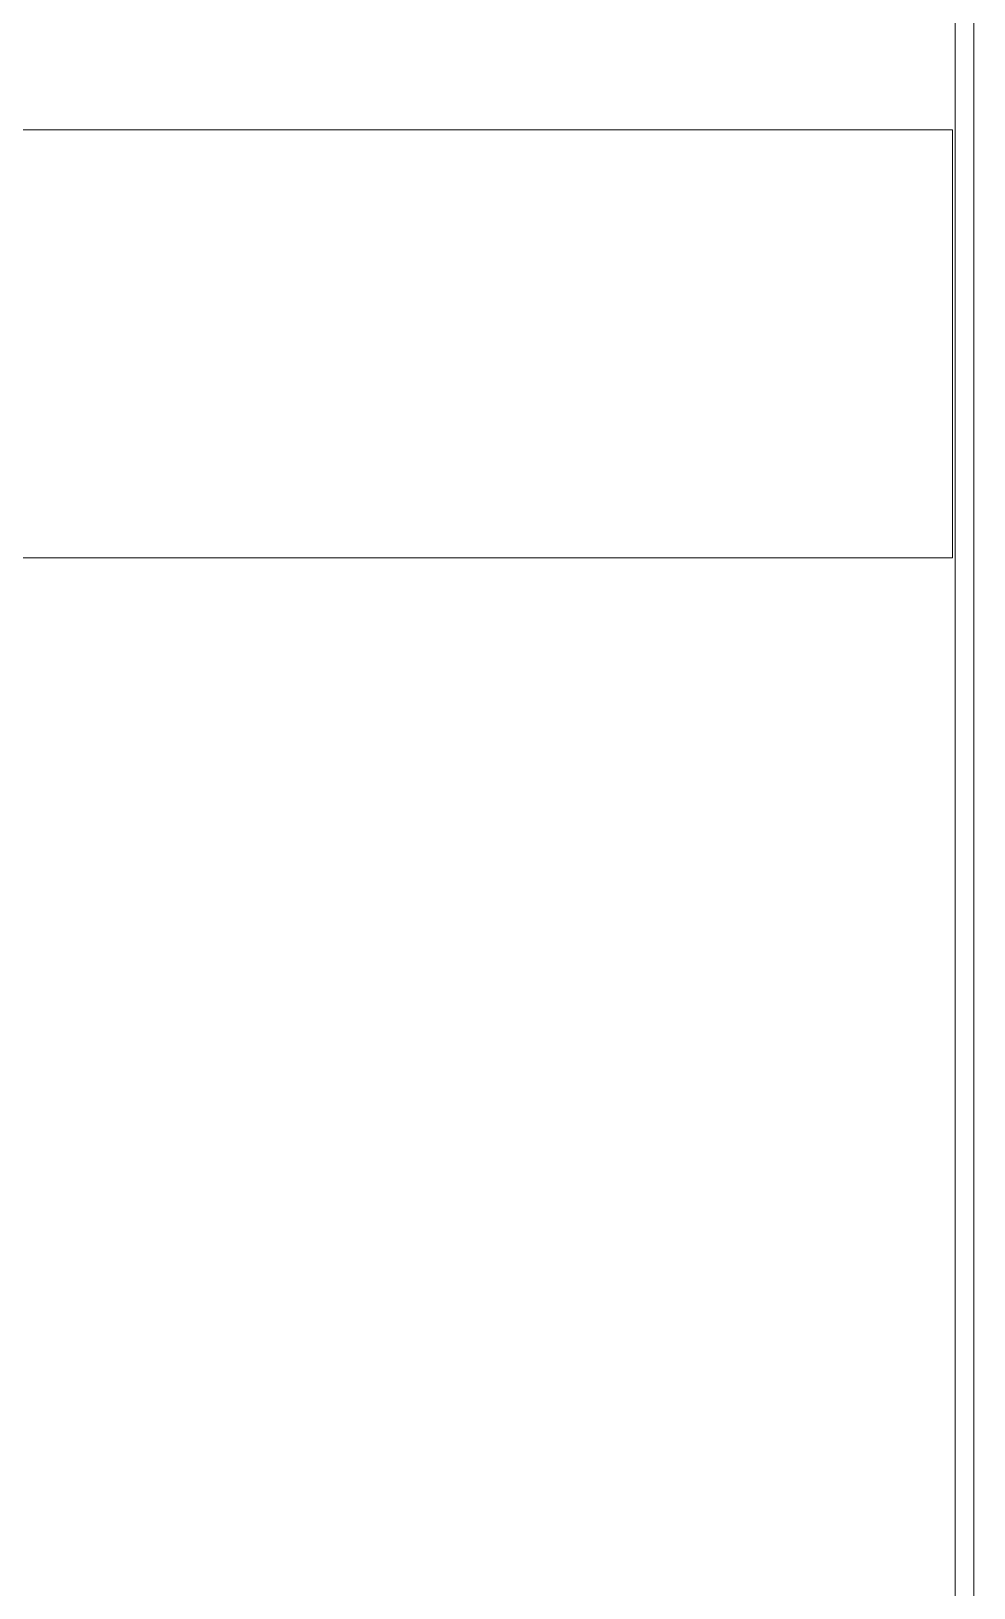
# Model space of a CAD drawing. Header units: millimetres. Extents: x 4134 to 7422, y 1400 to 3585.
# Drawn here: x 5605.6 to 5781.9, y 2928.3 to 3219.2 of the extents above; entities that cross this region are included whole.
import ezdxf

# ---------------------------------------------------------------- set-up
doc = ezdxf.new("R2010")
doc.units = ezdxf.units.MM
doc.layers.add('000-PI-ORMAR', color=2, linetype='Continuous')
doc.layers.add('002-PI-Kabelska kanalica', color=150, linetype='Continuous')

# ---------------------------------------------------------------- blocks, each defined once
blk = doc.blocks.new('2000x800_montazna ploca')
at = {"layer": '000-PI-ORMAR', "color": 0, "linetype": 'ByBlock', "lineweight": 0}
blk.add_line((-3634.67, 1646.19), (-3634.67, -243.81), dxfattribs=at)
blk = doc.blocks.new('*U538')
at = {"layer": '002-PI-Kabelska kanalica', "color": 0, "linetype": 'ByBlock', "lineweight": 0}
for p, q in [((-20, 592), (60, 592)), ((-20, -100), (-20, 592)), ((60, -100), (60, 592))]:
    blk.add_line(p, q, dxfattribs=at)
blk = doc.blocks.new('*U539')
at = {"layer": '002-PI-Kabelska kanalica', "color": 0, "linetype": 'ByBlock', "lineweight": 0}
blk.add_line((-20, -100), (-20, 1670), dxfattribs=at)

msp = doc.modelspace()

# ---------------------------------------------------------------- block references
at = {"layer": '000-PI-ORMAR', "color": 0, "linetype": 'ByBlock', "lineweight": 0}
msp.add_blockref('2000x800_montazna ploca', (9416.617, 1759.591), dxfattribs=at)
at = {"layer": '002-PI-Kabelska kanalica', "color": 0, "linetype": 'ByBlock', "lineweight": 0, "xscale": -1, "rotation": 180}
msp.add_blockref('*U539', (5798.448, 3305.778), dxfattribs=at)
at = {"layer": '002-PI-Kabelska kanalica', "color": 0, "linetype": 'ByBlock', "lineweight": 0, "rotation": 270}
msp.add_blockref('*U538', (5185.948, 3180.778), dxfattribs=at)

doc.saveas('drawing.dxf')
